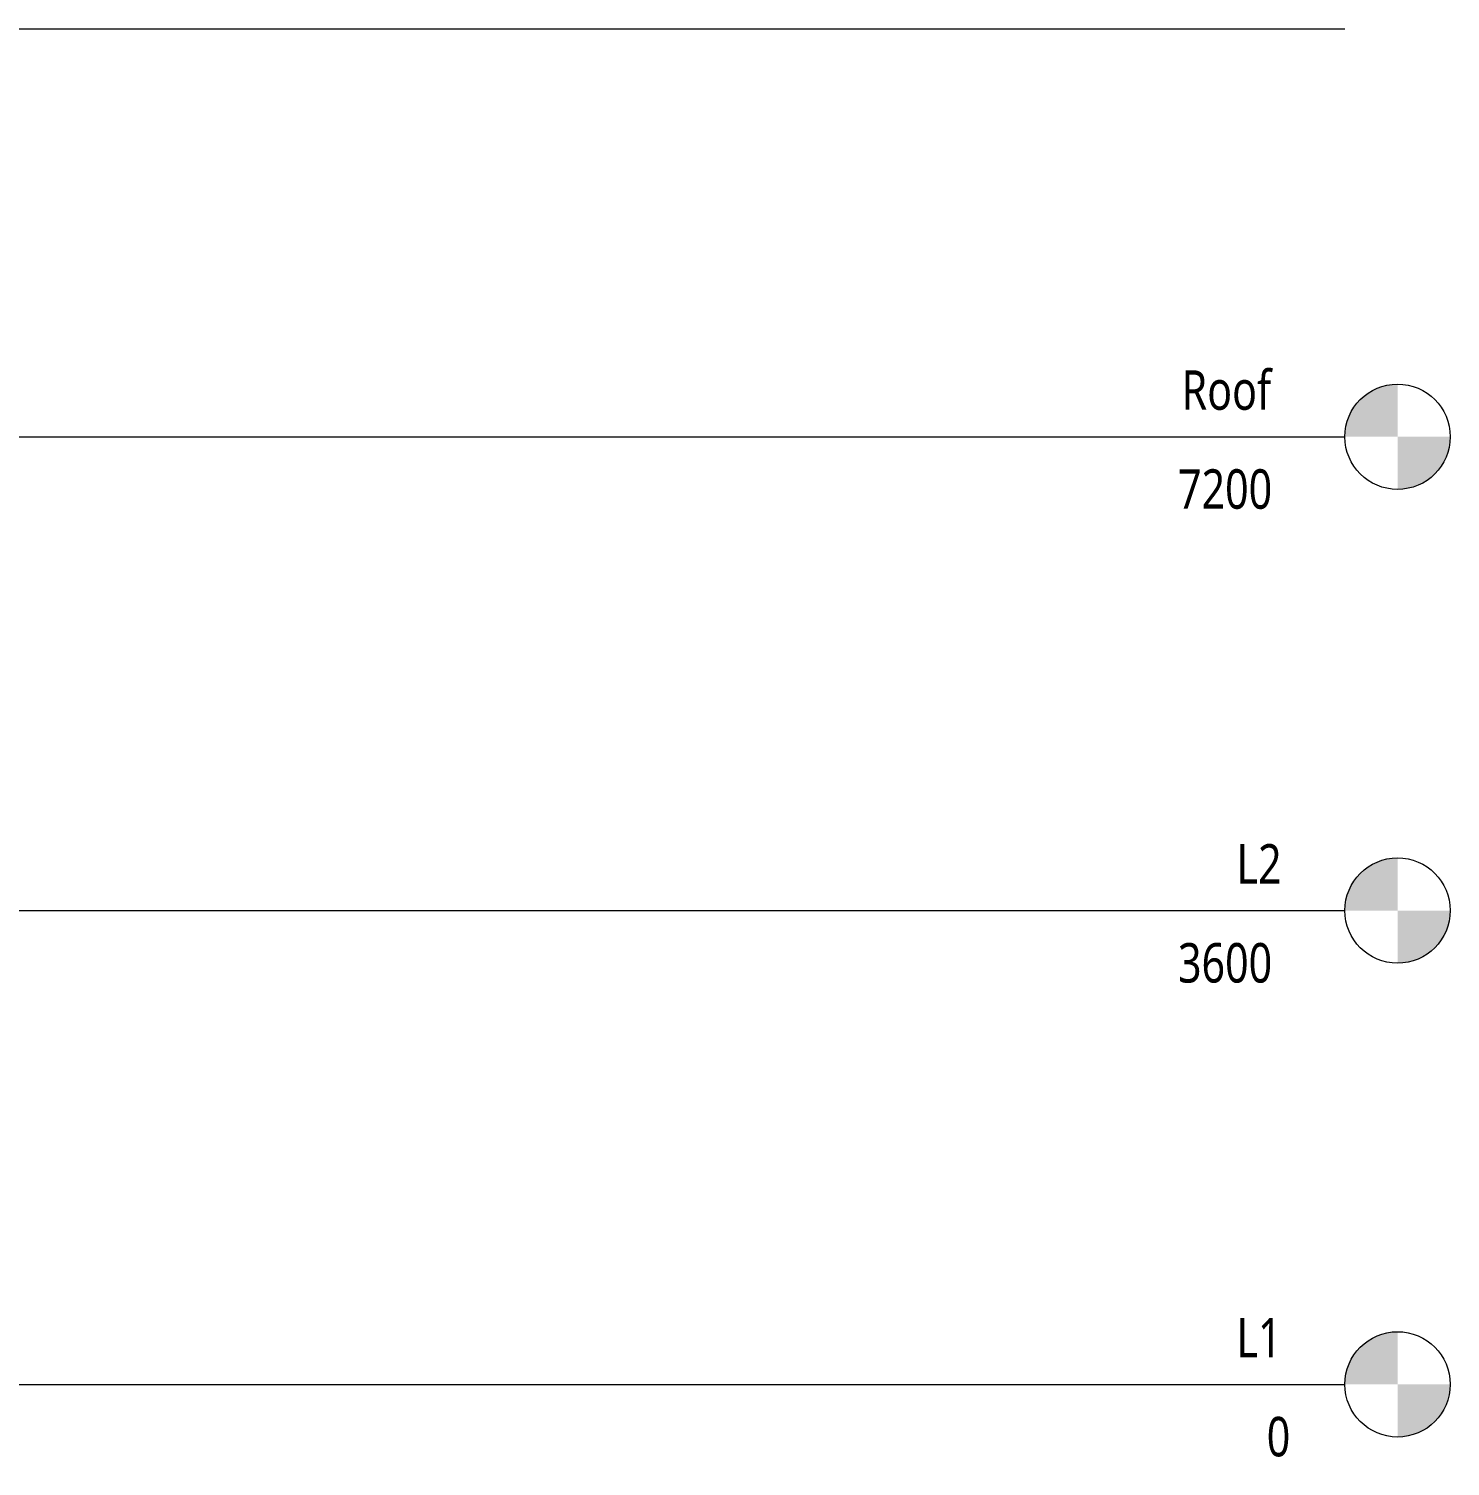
# Model space of a CAD drawing. Header units: millimetres. Extents: x 5566 to 87041, y 4768 to 57472.
# Drawn here: x 76245 to 87041, y 43762 to 54684 of the extents above; entities that cross this region are included whole.
import ezdxf

# ---------------------------------------------------------------- set-up
doc = ezdxf.new("R2010")
doc.units = ezdxf.units.MM
doc.layers.get('0').update_dxf_attribs({"color": 250})
doc.layers.add('A-FLOR-LEVL', color=255, linetype='Continuous', lineweight=9)
doc.styles.add('Trebuchet MS', font='trebuc.ttf', dxfattribs={"width": 0.8, "height": 250})

# ---------------------------------------------------------------- blocks, each defined once
blk = doc.blocks.new('Level - M_Level Head - Circle-50818-Section 3')
at = {"layer": 'A-FLOR-LEVL'}
h = blk.add_hatch(color=256, dxfattribs=at)
edge = h.paths.add_edge_path()
edge.add_line((14087, 0), (13687, 0))
edge.add_arc((14087, 0), 400, 90, 180, ccw=False)
edge.add_line((14087, 400), (14087, 0))
h = blk.add_hatch(color=256, dxfattribs=at)
edge = h.paths.add_edge_path()
edge.add_line((14087, -400), (14087, 0))
edge.add_line((14087, 0), (14487, 0))
edge.add_arc((14087, 0), 400, 270, 360, ccw=False)
blk.add_circle((14087, 0), 400, dxfattribs=at)

msp = doc.modelspace()

# ---------------------------------------------------------------- linework, layer by layer
at = {"lineweight": 9}
for p, q in [((54300, 54684.12846), (86241.27059, 54684.12846)), ((54300, 51584.12846), (86241.27059, 51584.12846)), ((54300, 47984.12846), (86241.27059, 47984.12846)), ((54300, 44384.12846), (86241.27059, 44384.12846))]:
    msp.add_line(p, q, dxfattribs=at)

# ---------------------------------------------------------------- block references
for p in [(72554.32625, 51584.12846), (72554.32625, 47984.12846), (72554.32625, 44384.12846)]:
    msp.add_blockref('Level - M_Level Head - Circle-50818-Section 3', p, dxfattribs=at)

# ---------------------------------------------------------------- texts
at = {"lineweight": 9, "char_height": 300, "attachment_point": 1, "style": 'Trebuchet MS', "bg_fill": 3, "box_fill_scale": 1.25, "bg_fill_color": 256, "bg_fill_true_color": 13158600, "bg_fill_transparency": 0}
for s, insert, width in [('Roof', (85001.0245, 52088.82719), 1034.176875), ('7200', (84973.79744, 51336.99567), 1090.295), ('L2', (85418.0245, 48488.82719), 529.11375), ('3600', (84973.79744, 47736.99567), 1090.295), ('L1', (85418.0245, 44888.82719), 529.11375), ('0', (85647.79744, 44136.99567), 272.57375)]:
    msp.add_mtext(s, dxfattribs=dict(at, insert=insert, width=width))

doc.saveas('drawing.dxf')
